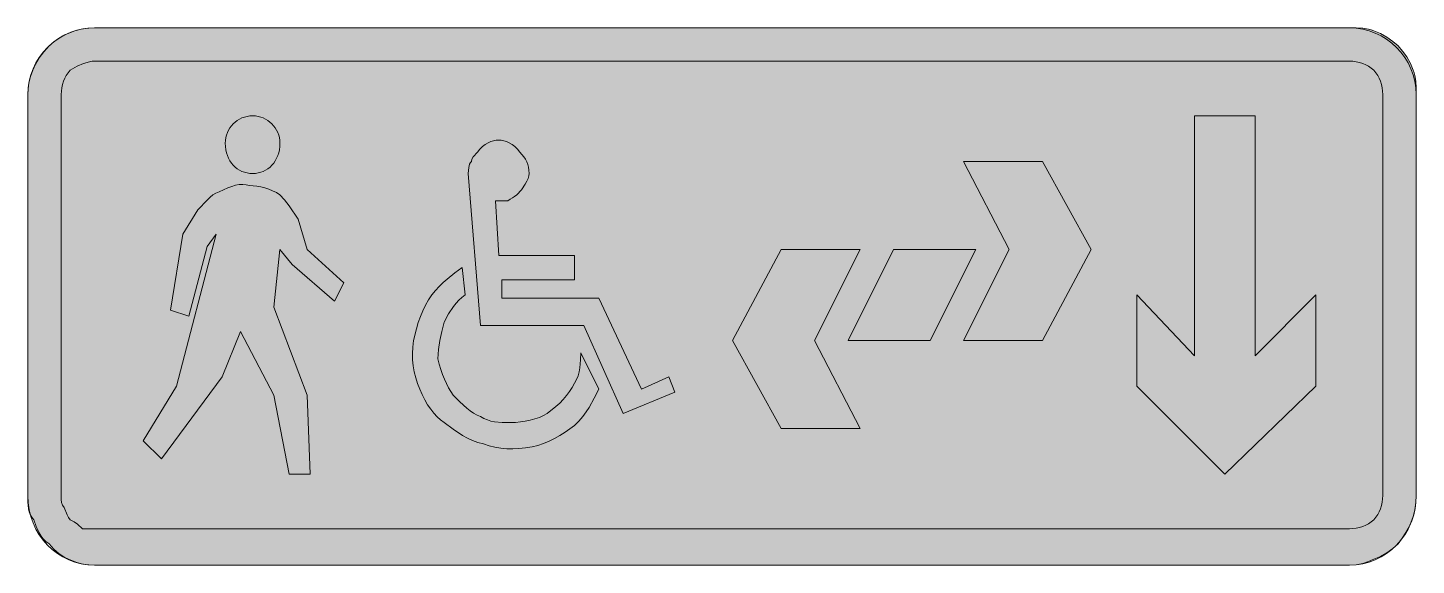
# Model space of a CAD drawing. Header units: metres. Extents: x 8 to 557, y 31 to 243.
import ezdxf

# ---------------------------------------------------------------- set-up
doc = ezdxf.new("R2010")
doc.units = ezdxf.units.M
for name, color, linetype, true_color in [('FILL_BLACK_000000', 7, 'Continuous', 0x000000), ('FILL_SILVER_C3C3C3', 7, 'Continuous', 0xc3c3c3), ('FILL_WHITE_FFFFFF', 7, 'Continuous', 0xffffff), ('STROKE_BLACK_000000', 7, 'Continuous', 0x000000)]:
    doc.layers.add(name, color=color, linetype=linetype, true_color=true_color)

msp = doc.modelspace()

# ---------------------------------------------------------------- hatches: boundary and pattern name
at = {"layer": 'FILL_BLACK_000000', "true_color": 0x000000}
h = msp.add_hatch(color=7, dxfattribs=at)
h.dxf.hatch_style = 1
h.paths.add_polyline_path([(531.6, 230.1), (532.93, 229.93), (534.24, 229.65), (535.5, 229.26), (536.71, 228.75), (537.84, 228.13), (538.9, 227.4), (539.85, 226.56), (540.69, 225.61), (541.42, 224.55), (542.04, 223.42), (542.55, 222.21), (542.94, 220.95), (543.22, 219.64), (543.39, 218.31), (543.45, 216.96), (543.45, 58.56), (543.39, 57.21), (543.22, 55.88), (542.94, 54.57), (542.55, 53.31), (542.04, 52.1), (541.42, 50.97), (540.69, 49.91), (539.85, 48.96), (538.9, 48.12), (537.84, 47.38), (536.71, 46.77), (535.5, 46.26), (534.24, 45.87), (532.93, 45.58), (531.6, 45.42), (530.25, 45.36), (34.65, 45.36), (29.85, 45.36), (27.9, 47.16), (26.64, 48.06), (25.05, 48.96), (24.34, 49.88), (23.85, 50.91), (22.65, 53.76), (21.96, 54.68), (21.6, 55.71), (21.47, 56.97), (21.45, 58.56), (21.45, 216.96), (21.51, 218.31), (21.67, 219.64), (21.96, 220.95), (22.35, 222.21), (22.86, 223.42), (23.47, 224.55), (24.21, 225.61), (25.05, 226.56), (27.73, 228.13), (30.3, 229.26), (32.64, 229.93), (33.7, 230.1), (34.65, 230.16), (530.25, 230.16), (531.6, 230.1)])
at = {"layer": 'FILL_SILVER_C3C3C3', "true_color": 0xc3c3c3}
h = msp.add_hatch(color=7, dxfattribs=at)
h.dxf.hatch_style = 1
h.paths.add_polyline_path([(377.85, 190.56), (409.05, 190.56), (428.25, 155.76), (409.05, 119.76), (377.85, 119.76), (395.85, 155.76), (377.85, 190.56)])
h = msp.add_hatch(color=7, dxfattribs=at)
h.dxf.hatch_style = 1
h.paths.add_polyline_path([(337.05, 84.96), (305.85, 84.96), (286.65, 119.76), (305.85, 155.76), (337.05, 155.76), (319.05, 119.76), (337.05, 84.96)])
h = msp.add_hatch(color=7, dxfattribs=at)
h.dxf.hatch_style = 1
h.paths.add_polyline_path([(382.65, 155.76), (364.65, 119.76), (332.25, 119.76), (350.25, 155.76), (382.65, 155.76)])
at = {"layer": 'FILL_WHITE_FFFFFF', "true_color": 0xffffff}
h = msp.add_hatch(color=7, dxfattribs=at)
h.dxf.hatch_style = 1
h.paths.add_polyline_path([(530.25, 243.36), (532.93, 243.34), (535.5, 243.21), (537.84, 242.85), (538.9, 242.56), (539.85, 242.16), (542.53, 241.05), (545.1, 239.61), (547.44, 237.94), (549.45, 236.16), (551.23, 234.15), (552.9, 231.81), (554.34, 229.24), (555.45, 226.56), (555.85, 225.61), (556.14, 224.55), (556.5, 222.21), (556.63, 219.64), (556.65, 216.96), (556.65, 58.56), (556.54, 55.91), (556.2, 53.37), (555.64, 50.9), (554.85, 48.51), (553.84, 46.17), (552.6, 43.88), (551.14, 41.61), (549.45, 39.36), (547.44, 37.58), (545.1, 35.91), (542.53, 34.47), (539.85, 33.36), (537.84, 32.48), (535.5, 31.71), (532.93, 31.17), (530.25, 30.96), (34.65, 30.96), (32.35, 31.07), (29.98, 31.43), (27.58, 32.04), (25.2, 32.91), (22.87, 34.07), (20.64, 35.52), (18.56, 37.28), (16.65, 39.36), (15.41, 40.31), (14.36, 41.37), (13.49, 42.5), (12.75, 43.71), (11.59, 46.28), (10.65, 48.96), (9.86, 49.91), (9.26, 50.97), (8.84, 52.1), (8.55, 53.31), (8.29, 55.88), (8.25, 58.56), (8.25, 216.96), (8.36, 219.26), (8.72, 221.65), (9.33, 224.09), (10.2, 226.56), (11.36, 229.03), (12.81, 231.47), (14.57, 233.86), (16.65, 236.16), (18.56, 237.85), (20.64, 239.31), (22.87, 240.55), (25.2, 241.56), (27.58, 242.35), (29.98, 242.91), (32.35, 243.25), (34.65, 243.36), (530.25, 243.36)])
h = msp.add_hatch(color=7, dxfattribs=at)
h.dxf.hatch_style = 1
h.paths.add_polyline_path([(107.79, 196.44), (107.63, 195.18), (107.37, 193.98), (107.01, 192.85), (106.55, 191.79), (106.01, 190.8), (105.4, 189.89), (104.7, 189.06), (103.93, 188.32), (103.1, 187.66), (102.21, 187.09), (101.27, 186.62), (100.27, 186.25), (99.24, 185.98), (98.16, 185.82), (97.05, 185.76), (95.94, 185.82), (94.86, 185.98), (93.83, 186.25), (92.83, 186.62), (91.89, 187.09), (91, 187.66), (90.17, 188.32), (89.4, 189.06), (88.7, 189.89), (88.09, 190.8), (87.55, 191.79), (87.09, 192.85), (86.73, 193.98), (86.47, 195.18), (86.31, 196.44), (86.25, 197.76), (86.31, 198.87), (86.47, 199.95), (86.73, 200.98), (87.09, 201.98), (87.55, 202.92), (88.09, 203.81), (89.4, 205.41), (91, 206.72), (91.89, 207.26), (92.83, 207.72), (93.83, 208.08), (94.86, 208.34), (95.94, 208.5), (97.05, 208.56), (98.16, 208.5), (99.24, 208.34), (100.27, 208.08), (101.27, 207.72), (102.21, 207.26), (103.1, 206.72), (104.7, 205.41), (106.01, 203.81), (106.55, 202.92), (107.01, 201.98), (107.37, 200.98), (107.63, 199.95), (107.79, 198.87), (107.85, 197.76), (107.79, 196.44)])
h = msp.add_hatch(color=7, dxfattribs=at)
h.dxf.hatch_style = 1
h.paths.add_polyline_path([(493.05, 208.56), (493.05, 113.76), (517.05, 137.76), (517.05, 101.76), (481.05, 66.96), (446.25, 101.76), (446.25, 137.76), (469.05, 113.76), (469.05, 208.56), (493.05, 208.56)])
h = msp.add_hatch(color=7, dxfattribs=at)
h.dxf.hatch_style = 1
h.paths.add_polyline_path([(187.05, 125.76), (182.25, 185.76), (182.4, 188.16), (182.76, 189.47), (183.05, 190.06), (183.45, 190.56), (183.66, 191.46), (184.2, 192.36), (185.85, 194.16), (186.8, 195.4), (187.84, 196.43), (188.93, 197.26), (190.05, 197.91), (191.17, 198.39), (192.26, 198.72), (193.3, 198.9), (194.25, 198.96), (195.2, 198.9), (196.24, 198.72), (197.33, 198.39), (198.45, 197.91), (199.57, 197.26), (200.66, 196.43), (201.7, 195.4), (202.65, 194.16), (204.22, 192.34), (204.84, 191.4), (205.35, 190.41), (205.74, 189.37), (206.02, 188.25), (206.19, 187.06), (206.25, 185.76), (206.14, 184.81), (205.84, 183.77), (205.36, 182.68), (204.75, 181.56), (203.21, 179.35), (201.45, 177.36), (200.55, 176.65), (199.65, 176.16), (198.75, 175.67), (197.85, 174.96), (193.05, 174.96), (194.25, 153.36), (224.25, 153.36), (224.25, 143.76), (195.45, 143.76), (195.45, 136.56), (233.85, 136.56), (250.65, 100.56), (261.45, 105.36), (263.85, 99.36), (243.45, 90.96), (227.85, 125.76), (187.05, 125.76)])
h = msp.add_hatch(color=7, dxfattribs=at)
h.dxf.hatch_style = 1
h.paths.add_polyline_path([(105.45, 98.16), (92.25, 123.36), (85.05, 105.36), (61.05, 72.96), (53.85, 80.16), (67.05, 101.76), (82.65, 161.76), (79.05, 156.96), (71.85, 129.36), (64.65, 131.76), (69.45, 161.76), (75.45, 171.36), (79.2, 175.41), (80.24, 176.39), (81.36, 177.27), (82.55, 178), (83.85, 178.56), (87.24, 180.12), (88.81, 180.69), (90.3, 181.11), (91.74, 181.36), (93.13, 181.43), (94.5, 181.3), (95.85, 180.96), (97.25, 180.9), (98.74, 180.73), (100.28, 180.45), (101.85, 180.06), (103.42, 179.55), (104.96, 178.93), (106.45, 178.2), (107.85, 177.36), (109.65, 175.35), (111.45, 173.01), (115.05, 167.76), (118.65, 155.76), (133.05, 142.56), (129.45, 135.36), (112.65, 149.76), (107.85, 155.76), (105.45, 132.96), (118.65, 98.16), (119.85, 66.96), (111.45, 66.96), (105.45, 98.16)])
h = msp.add_hatch(color=7, dxfattribs=at)
h.dxf.hatch_style = 1
h.paths.add_polyline_path([(179.75, 136.8), (178.56, 135.73), (177.44, 134.55), (176.4, 133.26), (174.47, 130.33), (172.65, 126.96), (171.77, 123.36), (171, 119.76), (170.46, 116.16), (170.25, 112.56), (170.75, 110.37), (171.36, 108.28), (172.04, 106.32), (172.8, 104.46), (174.47, 101.08), (176.25, 98.16), (178.95, 95.5), (181.65, 93.06), (183, 92), (184.35, 91.07), (185.7, 90.32), (187.05, 89.76), (188.4, 88.97), (189.77, 88.37), (191.16, 87.95), (192.6, 87.66), (195.66, 87.4), (199.05, 87.36), (200.9, 87.42), (202.82, 87.58), (204.77, 87.87), (206.7, 88.26), (208.58, 88.77), (210.36, 89.38), (211.99, 90.12), (213.45, 90.96), (216.82, 93.68), (218.34, 95.07), (219.75, 96.51), (221.04, 98), (222.22, 99.57), (223.29, 101.21), (224.25, 102.96), (225.04, 104.36), (225.64, 105.85), (226.06, 107.39), (226.35, 108.96), (226.61, 112.07), (226.65, 114.96), (233.85, 100.56), (232.01, 96.96), (229.95, 93.36), (228.76, 91.56), (227.44, 89.76), (225.94, 87.96), (224.25, 86.16), (220.44, 83.5), (218.41, 82.24), (216.3, 81.06), (214.14, 80), (211.93, 79.07), (209.7, 78.32), (207.45, 77.76), (204.8, 77.37), (202.26, 77.1), (199.79, 76.98), (197.4, 77.01), (195.06, 77.21), (192.77, 77.59), (190.5, 78.17), (188.25, 78.96), (186.05, 79.52), (183.96, 80.27), (181.94, 81.2), (180, 82.26), (176.27, 84.7), (172.65, 87.36), (171.3, 88.37), (169.97, 89.59), (168.66, 91.01), (167.4, 92.61), (166.19, 94.38), (165.06, 96.3), (164, 98.37), (163.05, 100.56), (162.21, 102.81), (161.49, 105.08), (160.92, 107.37), (160.5, 109.71), (160.25, 112.1), (160.18, 114.57), (160.31, 117.11), (160.65, 119.76), (161.77, 124.43), (162.51, 126.83), (163.35, 129.21), (164.31, 131.54), (165.37, 133.77), (166.56, 135.85), (167.85, 137.76), (169.25, 139.5), (170.74, 141.13), (172.28, 142.65), (173.85, 144.06), (176.96, 146.53), (179.85, 148.56), (181.05, 137.76), (179.75, 136.8)])

# ---------------------------------------------------------------- linework, layer by layer
at = {"layer": 'FILL_BLACK_000000', "lineweight": 0, "true_color": 0x000000}
msp.add_lwpolyline([(531.6, 230.1), (532.93, 229.93), (534.24, 229.65), (535.5, 229.26), (536.71, 228.75), (537.84, 228.13), (538.9, 227.4), (539.85, 226.56), (540.69, 225.61), (541.42, 224.55), (542.04, 223.42), (542.55, 222.21), (542.94, 220.95), (543.22, 219.64), (543.39, 218.31), (543.45, 216.96), (543.45, 58.56), (543.39, 57.21), (543.22, 55.88), (542.94, 54.57), (542.55, 53.31), (542.04, 52.1), (541.42, 50.97), (540.69, 49.91), (539.85, 48.96), (538.9, 48.12), (537.84, 47.38), (536.71, 46.77), (535.5, 46.26), (534.24, 45.87), (532.93, 45.58), (531.6, 45.42), (530.25, 45.36), (34.65, 45.36), (29.85, 45.36), (27.9, 47.16), (26.64, 48.06), (25.05, 48.96), (24.34, 49.88), (23.85, 50.91), (22.65, 53.76), (21.96, 54.68), (21.6, 55.71), (21.47, 56.97), (21.45, 58.56), (21.45, 216.96), (21.51, 218.31), (21.67, 219.64), (21.96, 220.95), (22.35, 222.21), (22.86, 223.42), (23.47, 224.55), (24.21, 225.61), (25.05, 226.56), (27.73, 228.13), (30.3, 229.26), (32.64, 229.93), (33.7, 230.1), (34.65, 230.16), (530.25, 230.16)], close=True, dxfattribs=at)
at = {"layer": 'FILL_SILVER_C3C3C3', "lineweight": 0, "true_color": 0xc3c3c3}
for points in [[(377.85, 190.56), (409.05, 190.56), (428.25, 155.76), (409.05, 119.76), (377.85, 119.76), (395.85, 155.76)], [(337.05, 84.96), (305.85, 84.96), (286.65, 119.76), (305.85, 155.76), (337.05, 155.76), (319.05, 119.76)], [(382.65, 155.76), (364.65, 119.76), (332.25, 119.76), (350.25, 155.76)]]:
    msp.add_lwpolyline(points, close=True, dxfattribs=at)
at = {"layer": 'FILL_WHITE_FFFFFF', "lineweight": 0, "true_color": 0xffffff}
for points in [[(530.25, 243.36), (532.93, 243.34), (535.5, 243.21), (537.84, 242.85), (538.9, 242.56), (539.85, 242.16), (542.53, 241.05), (545.1, 239.61), (547.44, 237.94), (549.45, 236.16), (551.23, 234.15), (552.9, 231.81), (554.34, 229.24), (555.45, 226.56), (555.85, 225.61), (556.14, 224.55), (556.5, 222.21), (556.63, 219.64), (556.65, 216.96), (556.65, 58.56), (556.54, 55.91), (556.2, 53.37), (555.64, 50.9), (554.85, 48.51), (553.84, 46.17), (552.6, 43.88), (551.14, 41.61), (549.45, 39.36), (547.44, 37.58), (545.1, 35.91), (542.53, 34.47), (539.85, 33.36), (537.84, 32.48), (535.5, 31.71), (532.93, 31.17), (530.25, 30.96), (34.65, 30.96), (32.35, 31.07), (29.98, 31.43), (27.58, 32.04), (25.2, 32.91), (22.87, 34.07), (20.64, 35.52), (18.56, 37.28), (16.65, 39.36), (15.41, 40.31), (14.36, 41.37), (13.49, 42.5), (12.75, 43.71), (11.59, 46.28), (10.65, 48.96), (9.86, 49.91), (9.26, 50.97), (8.84, 52.1), (8.55, 53.31), (8.29, 55.88), (8.25, 58.56), (8.25, 216.96), (8.36, 219.26), (8.72, 221.65), (9.33, 224.09), (10.2, 226.56), (11.36, 229.03), (12.81, 231.47), (14.57, 233.86), (16.65, 236.16), (18.56, 237.85), (20.64, 239.31), (22.87, 240.55), (25.2, 241.56), (27.58, 242.35), (29.98, 242.91), (32.35, 243.25), (34.65, 243.36)], [(107.79, 196.44), (107.63, 195.18), (107.37, 193.98), (107.01, 192.85), (106.55, 191.79), (106.01, 190.8), (105.4, 189.89), (104.7, 189.06), (103.93, 188.32), (103.1, 187.66), (102.21, 187.09), (101.27, 186.62), (100.27, 186.25), (99.24, 185.98), (98.16, 185.82), (97.05, 185.76), (95.94, 185.82), (94.86, 185.98), (93.83, 186.25), (92.83, 186.62), (91.89, 187.09), (91, 187.66), (90.17, 188.32), (89.4, 189.06), (88.7, 189.89), (88.09, 190.8), (87.55, 191.79), (87.09, 192.85), (86.73, 193.98), (86.47, 195.18), (86.31, 196.44), (86.25, 197.76), (86.31, 198.87), (86.47, 199.95), (86.73, 200.98), (87.09, 201.98), (87.55, 202.92), (88.09, 203.81), (89.4, 205.41), (91, 206.72), (91.89, 207.26), (92.83, 207.72), (93.83, 208.08), (94.86, 208.34), (95.94, 208.5), (97.05, 208.56), (98.16, 208.5), (99.24, 208.34), (100.27, 208.08), (101.27, 207.72), (102.21, 207.26), (103.1, 206.72), (104.7, 205.41), (106.01, 203.81), (106.55, 202.92), (107.01, 201.98), (107.37, 200.98), (107.63, 199.95), (107.79, 198.87), (107.85, 197.76)], [(493.05, 208.56), (493.05, 113.76), (517.05, 137.76), (517.05, 101.76), (481.05, 66.96), (446.25, 101.76), (446.25, 137.76), (469.05, 113.76), (469.05, 208.56)], [(187.05, 125.76), (182.25, 185.76), (182.4, 188.16), (182.76, 189.47), (183.05, 190.06), (183.45, 190.56), (183.66, 191.46), (184.2, 192.36), (185.85, 194.16), (186.8, 195.4), (187.84, 196.43), (188.93, 197.26), (190.05, 197.91), (191.17, 198.39), (192.26, 198.72), (193.3, 198.9), (194.25, 198.96), (195.2, 198.9), (196.24, 198.72), (197.33, 198.39), (198.45, 197.91), (199.57, 197.26), (200.66, 196.43), (201.7, 195.4), (202.65, 194.16), (204.22, 192.34), (204.84, 191.4), (205.35, 190.41), (205.74, 189.37), (206.02, 188.25), (206.19, 187.06), (206.25, 185.76), (206.14, 184.81), (205.84, 183.77), (205.36, 182.68), (204.75, 181.56), (203.21, 179.35), (201.45, 177.36), (200.55, 176.65), (199.65, 176.16), (198.75, 175.67), (197.85, 174.96), (193.05, 174.96), (194.25, 153.36), (224.25, 153.36), (224.25, 143.76), (195.45, 143.76), (195.45, 136.56), (233.85, 136.56), (250.65, 100.56), (261.45, 105.36), (263.85, 99.36), (243.45, 90.96), (227.85, 125.76)], [(105.45, 98.16), (92.25, 123.36), (85.05, 105.36), (61.05, 72.96), (53.85, 80.16), (67.05, 101.76), (82.65, 161.76), (79.05, 156.96), (71.85, 129.36), (64.65, 131.76), (69.45, 161.76), (75.45, 171.36), (79.2, 175.41), (80.24, 176.39), (81.36, 177.27), (82.55, 178), (83.85, 178.56), (87.24, 180.12), (88.81, 180.69), (90.3, 181.11), (91.74, 181.36), (93.13, 181.43), (94.5, 181.3), (95.85, 180.96), (97.25, 180.9), (98.74, 180.73), (100.28, 180.45), (101.85, 180.06), (103.42, 179.55), (104.96, 178.93), (106.45, 178.2), (107.85, 177.36), (109.65, 175.35), (111.45, 173.01), (115.05, 167.76), (118.65, 155.76), (133.05, 142.56), (129.45, 135.36), (112.65, 149.76), (107.85, 155.76), (105.45, 132.96), (118.65, 98.16), (119.85, 66.96), (111.45, 66.96)], [(179.75, 136.8), (178.56, 135.73), (177.44, 134.55), (176.4, 133.26), (174.47, 130.33), (172.65, 126.96), (171.77, 123.36), (171, 119.76), (170.46, 116.16), (170.25, 112.56), (170.75, 110.37), (171.36, 108.28), (172.04, 106.32), (172.8, 104.46), (174.47, 101.08), (176.25, 98.16), (178.95, 95.5), (181.65, 93.06), (183, 92), (184.35, 91.07), (185.7, 90.32), (187.05, 89.76), (188.4, 88.97), (189.77, 88.37), (191.16, 87.95), (192.6, 87.66), (195.66, 87.4), (199.05, 87.36), (200.9, 87.42), (202.82, 87.58), (204.77, 87.87), (206.7, 88.26), (208.58, 88.77), (210.36, 89.38), (211.99, 90.12), (213.45, 90.96), (216.82, 93.68), (218.34, 95.07), (219.75, 96.51), (221.04, 98), (222.22, 99.57), (223.29, 101.21), (224.25, 102.96), (225.04, 104.36), (225.64, 105.85), (226.06, 107.39), (226.35, 108.96), (226.61, 112.07), (226.65, 114.96), (233.85, 100.56), (232.01, 96.96), (229.95, 93.36), (228.76, 91.56), (227.44, 89.76), (225.94, 87.96), (224.25, 86.16), (220.44, 83.5), (218.41, 82.24), (216.3, 81.06), (214.14, 80), (211.93, 79.07), (209.7, 78.32), (207.45, 77.76), (204.8, 77.37), (202.26, 77.1), (199.79, 76.98), (197.4, 77.01), (195.06, 77.21), (192.77, 77.59), (190.5, 78.17), (188.25, 78.96), (186.05, 79.52), (183.96, 80.27), (181.94, 81.2), (180, 82.26), (176.27, 84.7), (172.65, 87.36), (171.3, 88.37), (169.97, 89.59), (168.66, 91.01), (167.4, 92.61), (166.19, 94.38), (165.06, 96.3), (164, 98.37), (163.05, 100.56), (162.21, 102.81), (161.49, 105.08), (160.92, 107.37), (160.5, 109.71), (160.25, 112.1), (160.18, 114.57), (160.31, 117.11), (160.65, 119.76), (161.77, 124.43), (162.51, 126.83), (163.35, 129.21), (164.31, 131.54), (165.37, 133.77), (166.56, 135.85), (167.85, 137.76), (169.25, 139.5), (170.74, 141.13), (172.28, 142.65), (173.85, 144.06), (176.96, 146.53), (179.85, 148.56), (181.05, 137.76)]]:
    msp.add_lwpolyline(points, close=True, dxfattribs=at)
at = {"layer": 'STROKE_BLACK_000000', "lineweight": 0, "true_color": 0x000000}
msp.add_lwpolyline([(34.65, 243.36), (530.25, 243.36), (532.92, 243.22), (535.52, 242.82), (538.03, 242.16), (540.45, 241.26), (542.75, 240.14), (544.93, 238.8), (546.97, 237.27), (548.85, 235.56), (550.56, 233.68), (552.09, 231.64), (553.43, 229.46), (554.55, 227.16), (555.45, 224.74), (556.11, 222.23), (556.51, 219.63), (556.65, 216.96), (556.65, 58.56), (556.51, 55.68), (556.11, 52.9), (555.45, 50.22), (554.55, 47.67), (553.43, 45.25), (552.09, 42.97), (550.56, 40.86), (548.85, 38.91), (546.97, 37.15), (544.93, 35.58), (542.75, 34.22), (540.45, 33.08), (538.03, 32.17), (535.52, 31.51), (532.92, 31.1), (530.25, 30.96), (34.65, 30.96), (31.98, 31.1), (29.38, 31.51), (26.87, 32.17), (24.45, 33.08), (22.15, 34.22), (19.97, 35.58), (17.93, 37.15), (16.05, 38.91), (14.34, 40.86), (12.81, 42.97), (11.47, 45.25), (10.35, 47.67), (9.45, 50.22), (8.79, 52.9), (8.39, 55.68), (8.25, 58.56), (8.25, 216.96), (8.39, 219.63), (8.79, 222.23), (9.45, 224.74), (10.35, 227.16), (11.47, 229.46), (12.81, 231.64), (14.34, 233.68), (16.05, 235.56), (17.93, 237.27), (19.97, 238.8), (22.15, 240.14), (24.45, 241.26), (26.87, 242.16), (29.38, 242.82), (31.98, 243.22), (34.65, 243.36)], dxfattribs=at)

doc.saveas('drawing.dxf')
